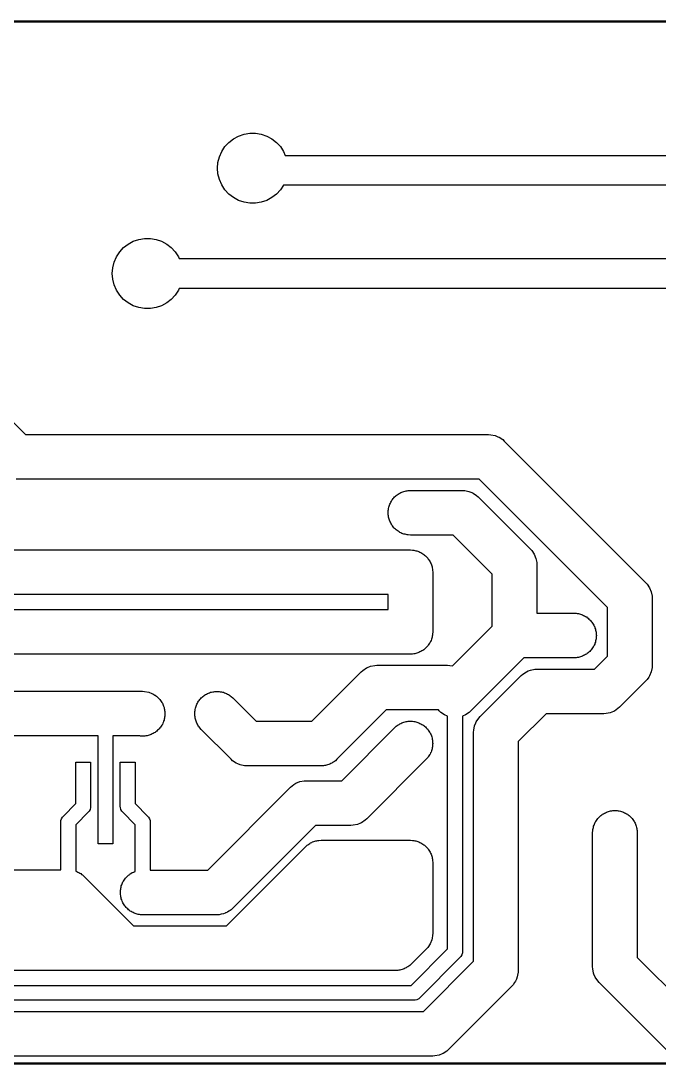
# Model space of a CAD drawing. Extents: x 95.2 to 193.7, y -111.1 to -66.6.
# Drawn here: x 144.5 to 171.75, y -111.15 to -66.65 of the extents above; entities that cross this region are included whole.
import ezdxf

# ---------------------------------------------------------------- set-up
doc = ezdxf.new("R2010")
doc.units = 0
doc.layers.add('BLACK', color=7, linetype='CONTINUOUS')

msp = doc.modelspace()

# ---------------------------------------------------------------- linework, layer by layer
at = {"layer": 'BLACK', "linetype": 'CONTINUOUS'}
for p, q in [((95.25, -66.65), (193.675, -66.65)), ((193.65, -66.7), (95.275, -66.7)), ((153.574834, -71.678994), (153.792713, -71.561084)), ((153.792713, -71.561084), (154.027028, -71.480644)), ((154.027028, -71.480644), (154.271387, -71.439867)), ((154.271387, -71.439867), (154.519125, -71.439867)), ((154.519125, -71.439867), (154.763484, -71.480644)), ((154.763484, -71.480644), (154.997799, -71.561084)), ((154.997799, -71.561084), (155.215678, -71.678994)), ((153.076045, -72.220823), (153.211545, -72.013425)), ((153.211545, -72.013425), (153.379334, -71.831158)), ((153.379334, -71.831158), (153.574834, -71.678994)), ((155.215678, -71.678994), (155.411178, -71.831158)), ((155.411178, -71.831158), (155.578967, -72.013425)), ((155.578967, -72.013425), (155.714467, -72.220823)), ((152.915714, -72.687852), (152.97653, -72.447695)), ((152.97653, -72.447695), (153.076045, -72.220823)), ((155.714467, -72.220823), (155.788675, -72.39)), ((155.788675, -72.39), (176.623467, -72.39)), ((152.895256, -72.934744), (152.915714, -72.687852)), ((152.915714, -73.181636), (152.895256, -72.934744)), ((152.97653, -73.421793), (152.915714, -73.181636)), ((153.076045, -73.648665), (152.97653, -73.421793)), ((153.211545, -73.856063), (153.076045, -73.648665)), ((153.379334, -74.03833), (153.211545, -73.856063)), ((155.578967, -73.856063), (155.411178, -74.03833)), ((155.707061, -73.66), (155.578967, -73.856063)), ((176.623467, -73.66), (155.707061, -73.66)), ((153.574834, -74.190494), (153.379334, -74.03833)), ((153.792713, -74.308404), (153.574834, -74.190494)), ((154.027028, -74.388844), (153.792713, -74.308404)), ((154.997799, -74.308404), (154.763484, -74.388844)), ((155.215678, -74.190494), (154.997799, -74.308404)), ((155.411178, -74.03833), (155.215678, -74.190494)), ((154.271387, -74.429621), (154.027028, -74.388844)), ((154.519125, -74.429621), (154.271387, -74.429621)), ((154.763484, -74.388844), (154.519125, -74.429621)), ((149.084706, -76.169122), (149.302585, -76.051212)), ((149.302585, -76.051212), (149.5369, -75.970772)), ((149.5369, -75.970772), (149.781259, -75.929995)), ((149.781259, -75.929995), (150.028997, -75.929995)), ((150.028997, -75.929995), (150.273356, -75.970772)), ((150.273356, -75.970772), (150.507671, -76.051212)), ((150.507671, -76.051212), (150.72555, -76.169122)), ((148.585917, -76.710951), (148.721417, -76.503553)), ((148.721417, -76.503553), (148.889206, -76.321286)), ((148.889206, -76.321286), (149.084706, -76.169122)), ((150.72555, -76.169122), (150.92105, -76.321286)), ((150.92105, -76.321286), (151.088839, -76.503553)), ((151.088839, -76.503553), (151.224339, -76.710951)), ((148.425586, -77.17798), (148.486402, -76.937823)), ((148.486402, -76.937823), (148.585917, -76.710951)), ((151.224339, -76.710951), (151.258957, -76.789872)), ((151.258957, -76.789872), (179.010852, -76.789872)), ((148.405128, -77.424872), (148.425586, -77.17798)), ((148.425586, -77.671764), (148.405128, -77.424872)), ((148.486402, -77.911921), (148.425586, -77.671764)), ((148.585917, -78.138793), (148.486402, -77.911921)), ((148.721417, -78.346191), (148.585917, -78.138793)), ((151.224339, -78.138793), (151.088839, -78.346191)), ((151.258957, -78.059872), (151.224339, -78.138793)), ((179.273878, -78.059872), (151.258957, -78.059872)), ((148.889206, -78.528458), (148.721417, -78.346191)), ((149.084706, -78.680622), (148.889206, -78.528458)), ((149.302585, -78.798532), (149.084706, -78.680622)), ((150.72555, -78.680622), (150.507671, -78.798532)), ((150.92105, -78.528458), (150.72555, -78.680622)), ((151.088839, -78.346191), (150.92105, -78.528458)), ((149.5369, -78.878972), (149.302585, -78.798532)), ((149.781259, -78.919749), (149.5369, -78.878972)), ((150.028997, -78.919749), (149.781259, -78.919749)), ((150.273356, -78.878972), (150.028997, -78.919749)), ((150.507671, -78.798532), (150.273356, -78.878972)), ((142.596019, -82.193981), (144.698288, -84.29625)), ((144.698288, -84.29625), (164.465, -84.29625)), ((164.465, -84.29625), (164.558361, -84.300837)), ((164.558361, -84.300837), (164.741496, -84.337264)), ((164.741496, -84.337264), (164.863478, -84.387791)), ((164.863478, -84.387791), (164.914006, -84.40872)), ((164.914006, -84.40872), (165.06926, -84.512458)), ((165.06926, -84.512458), (165.138519, -84.575231)), ((165.138519, -84.575231), (171.171019, -90.607731)), ((164.070462, -86.20125), (144.30375, -86.20125)), ((169.545, -91.675788), (164.070462, -86.20125)), ((160.682245, -86.78997), (160.725476, -86.772062)), ((160.725476, -86.772062), (160.766744, -86.750005)), ((160.766744, -86.750005), (160.811519, -86.736422)), ((160.811519, -86.736422), (160.854754, -86.718514)), ((160.854754, -86.718514), (160.900648, -86.709385)), ((160.900648, -86.709385), (160.945426, -86.695802)), ((160.945426, -86.695802), (160.991998, -86.691215)), ((160.991998, -86.691215), (161.037889, -86.682087)), ((161.037889, -86.682087), (161.13125, -86.6775)), ((161.13125, -86.6775), (163.35375, -86.6775)), ((163.35375, -86.6775), (163.447111, -86.682087)), ((163.447111, -86.682087), (163.630246, -86.718514)), ((163.630246, -86.718514), (163.752228, -86.769041)), ((163.752228, -86.769041), (163.802756, -86.78997)), ((160.273312, -87.224226), (160.29122, -87.180995)), ((160.29122, -87.180995), (160.317214, -87.14209)), ((160.317214, -87.14209), (160.339275, -87.100819)), ((160.339275, -87.100819), (160.368962, -87.064644)), ((160.368962, -87.064644), (160.394958, -87.02574)), ((160.394958, -87.02574), (160.428046, -86.992651)), ((160.428046, -86.992651), (160.457731, -86.956481)), ((160.457731, -86.956481), (160.493901, -86.926796)), ((160.493901, -86.926796), (160.52699, -86.893708)), ((160.52699, -86.893708), (160.565894, -86.867712)), ((160.565894, -86.867712), (160.602069, -86.838025)), ((160.602069, -86.838025), (160.64334, -86.815964)), ((160.64334, -86.815964), (160.682245, -86.78997)), ((163.802756, -86.78997), (163.95801, -86.893708)), ((163.95801, -86.893708), (164.027269, -86.956481)), ((164.027269, -86.956481), (166.249769, -89.178981)), ((160.17875, -87.63), (160.183337, -87.583427)), ((160.183337, -87.676572), (160.17875, -87.63)), ((160.183337, -87.536639), (160.192465, -87.490748)), ((160.183337, -87.583427), (160.183337, -87.536639)), ((160.192465, -87.490748), (160.197052, -87.444176)), ((160.197052, -87.444176), (160.210635, -87.399398)), ((160.210635, -87.399398), (160.219764, -87.353504)), ((160.219764, -87.353504), (160.237672, -87.310269)), ((160.237672, -87.310269), (160.251255, -87.265494)), ((160.251255, -87.265494), (160.273312, -87.224226)), ((160.183337, -87.723361), (160.183337, -87.676572)), ((160.192465, -87.769251), (160.183337, -87.723361)), ((160.197052, -87.815824), (160.192465, -87.769251)), ((160.210635, -87.860601), (160.197052, -87.815824)), ((160.219764, -87.906496), (160.210635, -87.860601)), ((160.237672, -87.94973), (160.219764, -87.906496)), ((160.251255, -87.994506), (160.237672, -87.94973)), ((160.273312, -88.035773), (160.251255, -87.994506)), ((160.29122, -88.079005), (160.273312, -88.035773)), ((160.317214, -88.117909), (160.29122, -88.079005)), ((160.339275, -88.159181), (160.317214, -88.117909)), ((160.368962, -88.195355), (160.339275, -88.159181)), ((160.394958, -88.23426), (160.368962, -88.195355)), ((160.428046, -88.267348), (160.394958, -88.23426)), ((160.457731, -88.303519), (160.428046, -88.267348)), ((160.493901, -88.333203), (160.457731, -88.303519)), ((160.52699, -88.366292), (160.493901, -88.333203)), ((160.565894, -88.392287), (160.52699, -88.366292)), ((160.602069, -88.421975), (160.565894, -88.392287)), ((160.64334, -88.444035), (160.602069, -88.421975)), ((160.682245, -88.47003), (160.64334, -88.444035)), ((160.725476, -88.487937), (160.682245, -88.47003)), ((160.766744, -88.509995), (160.725476, -88.487937)), ((160.811519, -88.523577), (160.766744, -88.509995)), ((160.854754, -88.541486), (160.811519, -88.523577)), ((160.900648, -88.550614), (160.854754, -88.541486)), ((160.945426, -88.564198), (160.900648, -88.550614)), ((160.991998, -88.568784), (160.945426, -88.564198)), ((161.037889, -88.577913), (160.991998, -88.568784)), ((161.13125, -88.5825), (161.037889, -88.577913)), ((162.959212, -88.5825), (161.13125, -88.5825)), ((164.62375, -90.247038), (162.959212, -88.5825)), ((140.570789, -89.2175), (161.13125, -89.2175)), ((161.13125, -89.2175), (161.224611, -89.222087)), ((161.224611, -89.222087), (161.270501, -89.231215)), ((161.270501, -89.231215), (161.317074, -89.235802)), ((161.317074, -89.235802), (161.361851, -89.249385)), ((161.361851, -89.249385), (161.407746, -89.258514)), ((161.407746, -89.258514), (161.45098, -89.276422)), ((161.45098, -89.276422), (161.495756, -89.290005)), ((161.495756, -89.290005), (161.537023, -89.312062)), ((161.537023, -89.312062), (161.580255, -89.32997)), ((161.580255, -89.32997), (161.619159, -89.355964)), ((161.619159, -89.355964), (161.660431, -89.378025)), ((161.660431, -89.378025), (161.696605, -89.407712)), ((161.696605, -89.407712), (161.73551, -89.433708)), ((161.73551, -89.433708), (161.768598, -89.466796)), ((166.249769, -89.178981), (166.312532, -89.24823)), ((166.312532, -89.24823), (166.312542, -89.24824)), ((166.312542, -89.24824), (166.414198, -89.400379)), ((166.414198, -89.400379), (166.41628, -89.403495)), ((166.41628, -89.403495), (166.487736, -89.576004)), ((161.768598, -89.466796), (161.804769, -89.496481)), ((161.804769, -89.496481), (161.834453, -89.532651)), ((161.834453, -89.532651), (161.867542, -89.56574)), ((161.867542, -89.56574), (161.893537, -89.604644)), ((161.893537, -89.604644), (161.923225, -89.640819)), ((161.923225, -89.640819), (161.945285, -89.68209)), ((161.945285, -89.68209), (161.97128, -89.720995)), ((161.97128, -89.720995), (161.989187, -89.764226)), ((161.989187, -89.764226), (162.011245, -89.805494)), ((162.011245, -89.805494), (162.024827, -89.850269)), ((162.024827, -89.850269), (162.042736, -89.893504)), ((166.487736, -89.576004), (166.524164, -89.75914)), ((166.524164, -89.75914), (166.524164, -89.759159)), ((166.524164, -89.759159), (166.52875, -89.8525)), ((166.52875, -89.8525), (166.52875, -91.91625)), ((162.042736, -89.893504), (162.051864, -89.939398)), ((162.051864, -89.939398), (162.065448, -89.984176)), ((162.065448, -89.984176), (162.070034, -90.030748)), ((162.070034, -90.030748), (162.079163, -90.076639)), ((162.079163, -90.076639), (162.08375, -90.17)), ((162.08375, -90.17), (162.08375, -92.71)), ((164.62375, -92.474211), (164.62375, -90.247038)), ((171.171019, -90.607731), (171.233792, -90.67699)), ((171.233792, -90.67699), (171.33753, -90.832244)), ((160.17875, -91.1225), (140.17625, -91.1225)), ((160.17875, -91.7575), (160.17875, -91.1225)), ((171.33753, -90.832244), (171.33753, -90.832245)), ((171.33753, -90.832245), (171.408986, -91.004754)), ((171.408986, -91.004754), (171.445413, -91.187889)), ((171.445413, -91.187889), (171.45, -91.28125)), ((171.45, -91.28125), (171.45, -94.13875)), ((139.3825, -91.7575), (160.17875, -91.7575)), ((166.52875, -91.91625), (168.11625, -91.91625)), ((168.11625, -91.91625), (168.209611, -91.920837)), ((168.209611, -91.920837), (168.255501, -91.929965)), ((168.255501, -91.929965), (168.302074, -91.934552)), ((168.302074, -91.934552), (168.346851, -91.948135)), ((168.346851, -91.948135), (168.392746, -91.957264)), ((168.392746, -91.957264), (168.43598, -91.975172)), ((168.43598, -91.975172), (168.480756, -91.988755)), ((168.480756, -91.988755), (168.522023, -92.010812)), ((168.522023, -92.010812), (168.565255, -92.02872)), ((168.565255, -92.02872), (168.604159, -92.054714)), ((168.604159, -92.054714), (168.645431, -92.076775)), ((168.645431, -92.076775), (168.681605, -92.106462)), ((168.681605, -92.106462), (168.72051, -92.132458)), ((169.545, -93.744212), (169.545, -91.675788)), ((162.93098, -94.166981), (164.62375, -92.474211)), ((168.72051, -92.132458), (168.753598, -92.165546)), ((168.753598, -92.165546), (168.789769, -92.195231)), ((168.789769, -92.195231), (168.819453, -92.231401)), ((168.819453, -92.231401), (168.852542, -92.26449)), ((168.852542, -92.26449), (168.878537, -92.303394)), ((168.878537, -92.303394), (168.908225, -92.339569)), ((168.908225, -92.339569), (168.930285, -92.38084)), ((168.930285, -92.38084), (168.95628, -92.419745)), ((168.95628, -92.419745), (168.974187, -92.462976)), ((168.974187, -92.462976), (168.996245, -92.504244)), ((168.996245, -92.504244), (169.009827, -92.549019)), ((169.009827, -92.549019), (169.027736, -92.592254)), ((162.042736, -92.986496), (162.024827, -93.02973)), ((162.051864, -92.940601), (162.042736, -92.986496)), ((162.065448, -92.895824), (162.051864, -92.940601)), ((162.070034, -92.849251), (162.065448, -92.895824)), ((162.079163, -92.803361), (162.070034, -92.849251)), ((162.08375, -92.71), (162.079163, -92.803361)), ((169.027736, -92.592254), (169.036864, -92.638148)), ((169.036864, -92.638148), (169.050448, -92.682926)), ((169.050448, -92.682926), (169.055034, -92.729498)), ((169.055034, -92.729498), (169.064163, -92.775389)), ((169.064163, -92.962111), (169.055034, -93.008001)), ((169.064163, -92.775389), (169.064163, -92.822177)), ((169.064163, -92.822177), (169.06875, -92.86875)), ((169.06875, -92.86875), (169.064163, -92.915322)), ((169.064163, -92.915322), (169.064163, -92.962111)), ((161.73551, -93.446292), (161.696605, -93.472287)), ((161.768598, -93.413203), (161.73551, -93.446292)), ((161.804769, -93.383519), (161.768598, -93.413203)), ((161.834453, -93.347348), (161.804769, -93.383519)), ((161.867542, -93.31426), (161.834453, -93.347348)), ((161.893537, -93.275355), (161.867542, -93.31426)), ((161.923225, -93.239181), (161.893537, -93.275355)), ((161.945285, -93.197909), (161.923225, -93.239181)), ((161.97128, -93.159005), (161.945285, -93.197909)), ((161.989187, -93.115773), (161.97128, -93.159005)), ((162.011245, -93.074506), (161.989187, -93.115773)), ((162.024827, -93.02973), (162.011245, -93.074506)), ((168.878537, -93.434105), (168.852542, -93.47301)), ((168.908225, -93.397931), (168.878537, -93.434105)), ((168.930285, -93.356659), (168.908225, -93.397931)), ((168.95628, -93.317755), (168.930285, -93.356659)), ((168.974187, -93.274523), (168.95628, -93.317755)), ((168.996245, -93.233256), (168.974187, -93.274523)), ((169.009827, -93.18848), (168.996245, -93.233256)), ((169.027736, -93.145246), (169.009827, -93.18848)), ((169.036864, -93.099351), (169.027736, -93.145246)), ((169.050448, -93.054574), (169.036864, -93.099351)), ((169.055034, -93.008001), (169.050448, -93.054574)), ((161.13125, -93.6625), (139.777038, -93.6625)), ((161.224611, -93.657913), (161.13125, -93.6625)), ((161.270501, -93.648784), (161.224611, -93.657913)), ((161.317074, -93.644198), (161.270501, -93.648784)), ((161.361851, -93.630614), (161.317074, -93.644198)), ((161.407746, -93.621486), (161.361851, -93.630614)), ((161.45098, -93.603577), (161.407746, -93.621486)), ((161.495756, -93.589995), (161.45098, -93.603577)), ((161.537023, -93.567937), (161.495756, -93.589995)), ((161.580255, -93.55003), (161.537023, -93.567937)), ((161.619159, -93.524035), (161.580255, -93.55003)), ((161.660431, -93.501975), (161.619159, -93.524035)), ((161.696605, -93.472287), (161.660431, -93.501975)), ((165.970789, -93.82125), (163.709769, -96.082269)), ((168.11625, -93.82125), (165.970789, -93.82125)), ((168.209611, -93.816663), (168.11625, -93.82125)), ((168.255501, -93.807534), (168.209611, -93.816663)), ((168.302074, -93.802948), (168.255501, -93.807534)), ((168.346851, -93.789364), (168.302074, -93.802948)), ((168.392746, -93.780236), (168.346851, -93.789364)), ((168.43598, -93.762327), (168.392746, -93.780236)), ((168.480756, -93.748745), (168.43598, -93.762327)), ((168.522023, -93.726687), (168.480756, -93.748745)), ((168.565255, -93.70878), (168.522023, -93.726687)), ((168.604159, -93.682785), (168.565255, -93.70878)), ((168.645431, -93.660725), (168.604159, -93.682785)), ((168.681605, -93.631037), (168.645431, -93.660725)), ((168.72051, -93.605042), (168.681605, -93.631037)), ((168.753598, -93.571953), (168.72051, -93.605042)), ((168.789769, -93.542269), (168.753598, -93.571953)), ((168.819453, -93.506098), (168.789769, -93.542269)), ((168.852542, -93.47301), (168.819453, -93.506098)), ((168.991712, -94.2975), (169.545, -93.744212)), ((159.09824, -94.354958), (159.253494, -94.25122)), ((159.253494, -94.25122), (159.304021, -94.230291)), ((159.304021, -94.230291), (159.426004, -94.179764)), ((159.426004, -94.179764), (159.609139, -94.143337)), ((159.609139, -94.143337), (159.7025, -94.13875)), ((159.7025, -94.13875), (162.71875, -94.13875)), ((162.71875, -94.13875), (162.812111, -94.143337)), ((162.812111, -94.143337), (162.93098, -94.166981)), ((166.1512, -94.380372), (166.252254, -94.338514)), ((166.252254, -94.338514), (166.435389, -94.302087)), ((166.435389, -94.302087), (166.52875, -94.2975)), ((166.52875, -94.2975), (168.991712, -94.2975)), ((171.445414, -94.232111), (171.408986, -94.415246)), ((171.45, -94.13875), (171.445414, -94.23209)), ((171.445414, -94.23209), (171.445414, -94.232111)), ((156.926712, -96.52), (159.028981, -94.417731)), ((159.028981, -94.417731), (159.09824, -94.354958)), ((164.108981, -96.322731), (165.85523, -94.576481)), ((165.85523, -94.576481), (165.92449, -94.513708)), ((165.92449, -94.513708), (166.079744, -94.40997)), ((166.079744, -94.40997), (166.1512, -94.380372)), ((171.233782, -94.743019), (171.171019, -94.812269)), ((171.233792, -94.74301), (171.233782, -94.743019)), ((171.301122, -94.642244), (171.233792, -94.74301)), ((171.33753, -94.587756), (171.301122, -94.642244)), ((171.408986, -94.415246), (171.33753, -94.587756)), ((171.171019, -94.812269), (170.059769, -95.923519)), ((143.1975, -95.245), (146.52625, -95.245)), ((146.52625, -95.245), (148.11375, -95.245)), ((148.11375, -95.245), (149.69125, -95.245)), ((149.69125, -95.245), (149.784611, -95.249587)), ((149.784611, -95.249587), (149.967746, -95.286014)), ((149.967746, -95.286014), (150.089728, -95.336541)), ((150.089728, -95.336541), (150.140256, -95.35747)), ((150.140256, -95.35747), (150.213985, -95.406734)), ((150.213985, -95.406734), (150.230431, -95.415525)), ((150.230431, -95.415525), (150.244846, -95.427355)), ((150.244846, -95.427355), (150.29551, -95.461208)), ((150.29551, -95.461208), (150.364769, -95.523981)), ((150.364769, -95.523981), (150.374769, -95.533981)), ((150.374769, -95.533981), (150.437542, -95.60324)), ((150.437542, -95.60324), (150.463538, -95.642145)), ((150.463538, -95.642145), (150.493225, -95.678319)), ((152.062216, -95.714587), (152.084275, -95.673319)), ((152.084275, -95.673319), (152.113961, -95.637145)), ((152.113961, -95.637145), (152.139958, -95.59824)), ((152.139958, -95.59824), (152.173046, -95.565151)), ((152.173046, -95.565151), (152.202731, -95.528981)), ((152.202731, -95.528981), (152.238901, -95.499296)), ((152.238901, -95.499296), (152.27199, -95.466208)), ((152.27199, -95.466208), (152.310895, -95.440211)), ((152.310895, -95.440211), (152.347069, -95.410525)), ((152.347069, -95.410525), (152.388337, -95.388466)), ((152.388337, -95.388466), (152.427244, -95.36247)), ((152.427244, -95.36247), (152.470476, -95.344562)), ((152.470476, -95.344562), (152.511744, -95.322505)), ((152.511744, -95.322505), (152.556525, -95.30892)), ((152.556525, -95.30892), (152.599754, -95.291015)), ((152.599754, -95.291015), (152.645641, -95.281887)), ((152.645641, -95.281887), (152.690426, -95.268302)), ((152.690426, -95.268302), (152.737, -95.263714)), ((152.737, -95.263714), (152.782889, -95.254587)), ((152.782889, -95.254587), (152.829677, -95.254587)), ((152.829677, -95.254587), (152.87625, -95.25)), ((152.87625, -95.25), (152.922823, -95.254587)), ((152.922823, -95.254587), (152.969611, -95.254587)), ((152.969611, -95.254587), (153.015499, -95.263714)), ((153.015499, -95.263714), (153.062074, -95.268302)), ((153.062074, -95.268302), (153.106858, -95.281887)), ((153.106858, -95.281887), (153.152746, -95.291015)), ((153.152746, -95.291015), (153.195974, -95.30892)), ((153.195974, -95.30892), (153.240756, -95.322505)), ((153.240756, -95.322505), (153.282023, -95.344562)), ((153.282023, -95.344562), (153.325256, -95.36247)), ((153.325256, -95.36247), (153.364162, -95.388466)), ((153.364162, -95.388466), (153.405431, -95.410525)), ((153.405431, -95.410525), (153.441604, -95.440211)), ((153.441604, -95.440211), (153.48051, -95.466208)), ((153.48051, -95.466208), (153.549769, -95.528981)), ((153.549769, -95.528981), (154.540788, -96.52)), ((150.493225, -95.678319), (150.515283, -95.719587)), ((150.515283, -95.719587), (150.54128, -95.758494)), ((150.54128, -95.758494), (150.559187, -95.801727)), ((150.559187, -95.801727), (150.581245, -95.842994)), ((150.581245, -95.842994), (150.594828, -95.887772)), ((150.594828, -95.887772), (150.612735, -95.931003)), ((150.612735, -95.931003), (150.621863, -95.976892)), ((150.621863, -95.976892), (150.635448, -96.021676)), ((150.635448, -96.021676), (150.640035, -96.06825)), ((150.640035, -96.06825), (150.649163, -96.114139)), ((150.649163, -96.114139), (150.649163, -96.160927)), ((151.928337, -96.109139), (151.937464, -96.06325)), ((151.928337, -96.155927), (151.928337, -96.109139)), ((151.937464, -96.06325), (151.942052, -96.016676)), ((151.942052, -96.016676), (151.955637, -95.971891)), ((151.955637, -95.971891), (151.964765, -95.926004)), ((151.964765, -95.926004), (151.98267, -95.882775)), ((151.98267, -95.882775), (151.996255, -95.837994)), ((151.996255, -95.837994), (152.018312, -95.796726)), ((152.018312, -95.796726), (152.03622, -95.753494)), ((152.03622, -95.753494), (152.062216, -95.714587)), ((160.097038, -96.04375), (157.994769, -98.146019)), ((162.324212, -96.04375), (160.097038, -96.04375)), ((162.362731, -96.082269), (162.324212, -96.04375)), ((162.43198, -96.145032), (162.362731, -96.082269)), ((163.709769, -96.082269), (163.64051, -96.145042)), ((169.801193, -96.104139), (169.662746, -96.161486)), ((169.835256, -96.09003), (169.801193, -96.104139)), ((169.99051, -95.986292), (169.835256, -96.09003)), ((170.059769, -95.923519), (169.99051, -95.986292)), ((150.594829, -96.527224), (150.581245, -96.572006)), ((150.612735, -96.483996), (150.594829, -96.527224)), ((150.621862, -96.438108), (150.612735, -96.483996)), ((150.635448, -96.393324), (150.621862, -96.438108)), ((150.640035, -96.346749), (150.635448, -96.393324)), ((150.649163, -96.300861), (150.640035, -96.346749)), ((150.649163, -96.160927), (150.65375, -96.2075)), ((150.65375, -96.2075), (150.649163, -96.254072)), ((150.649163, -96.254072), (150.649163, -96.300861)), ((151.92375, -96.2025), (151.928337, -96.155927)), ((151.928337, -96.249072), (151.92375, -96.2025)), ((151.928337, -96.295861), (151.928337, -96.249072)), ((151.937464, -96.341749), (151.928337, -96.295861)), ((151.942052, -96.388324), (151.937464, -96.341749)), ((151.955637, -96.433108), (151.942052, -96.388324)), ((151.964765, -96.478996), (151.955637, -96.433108)), ((151.98267, -96.522224), (151.964765, -96.478996)), ((151.996255, -96.567006), (151.98267, -96.522224)), ((154.540788, -96.52), (156.926712, -96.52)), ((160.811522, -96.578921), (160.854753, -96.561015)), ((160.854753, -96.561015), (160.900642, -96.551886)), ((160.900642, -96.551886), (160.945426, -96.538302)), ((160.945426, -96.538302), (160.992, -96.533714)), ((160.992, -96.533714), (161.037889, -96.524587)), ((161.037889, -96.524587), (161.084677, -96.524587)), ((161.084677, -96.524587), (161.13125, -96.52)), ((161.13125, -96.52), (161.177823, -96.524587)), ((161.177823, -96.524587), (161.22461, -96.524587)), ((161.22461, -96.524587), (161.270497, -96.533714)), ((161.270497, -96.533714), (161.317074, -96.538302)), ((161.317074, -96.538302), (161.361859, -96.551887)), ((161.361859, -96.551887), (161.407746, -96.561015)), ((161.407746, -96.561015), (161.450973, -96.57892)), ((162.43199, -96.145042), (162.43198, -96.145032)), ((162.587244, -96.24878), (162.43199, -96.145042)), ((162.71875, -96.303251), (162.587244, -96.24878)), ((162.71875, -106.230987), (162.71875, -96.303251)), ((163.485256, -96.24878), (163.35375, -96.303251)), ((163.35375, -96.303251), (163.35375, -106.3625)), ((163.64051, -96.145042), (163.485256, -96.24878)), ((163.923723, -96.592505), (163.94247, -96.547244)), ((163.94247, -96.547244), (164.046208, -96.39199)), ((164.046208, -96.39199), (164.108981, -96.322731)), ((166.923289, -96.2025), (165.735, -97.390788)), ((169.38625, -96.2025), (166.923289, -96.2025)), ((169.479611, -96.197913), (169.38625, -96.2025)), ((169.662746, -96.161486), (169.479611, -96.197913)), ((150.230431, -96.999475), (150.189161, -97.021533)), ((150.266607, -96.969785), (150.230431, -96.999475)), ((150.305509, -96.943792), (150.266607, -96.969785)), ((150.338592, -96.910708), (150.305509, -96.943792)), ((150.374769, -96.881019), (150.338592, -96.910708)), ((150.404458, -96.844842), (150.374769, -96.881019)), ((150.437542, -96.811759), (150.404458, -96.844842)), ((150.463535, -96.772857), (150.437542, -96.811759)), ((150.493225, -96.736681), (150.463535, -96.772857)), ((150.515283, -96.695411), (150.493225, -96.736681)), ((150.54128, -96.656506), (150.515283, -96.695411)), ((150.559187, -96.613273), (150.54128, -96.656506)), ((150.581245, -96.572006), (150.559187, -96.613273)), ((152.018312, -96.608273), (151.996255, -96.567006)), ((152.03622, -96.651506), (152.018312, -96.608273)), ((152.062216, -96.690412), (152.03622, -96.651506)), ((152.084275, -96.731681), (152.062216, -96.690412)), ((152.113961, -96.767854), (152.084275, -96.731681)), ((152.139958, -96.80676), (152.113961, -96.767854)), ((152.202731, -96.876019), (152.139958, -96.80676)), ((153.472731, -98.146019), (152.202731, -96.876019)), ((158.196712, -99.06), (160.45773, -96.798981)), ((160.45773, -96.798981), (160.52699, -96.736208)), ((160.52699, -96.736208), (160.565895, -96.710211)), ((160.565895, -96.710211), (160.602069, -96.680525)), ((160.602069, -96.680525), (160.643337, -96.658466)), ((160.643337, -96.658466), (160.682244, -96.63247)), ((160.682244, -96.63247), (160.725477, -96.614562)), ((160.725477, -96.614562), (160.766744, -96.592505)), ((160.766744, -96.592505), (160.811522, -96.578921)), ((161.450973, -96.57892), (161.495756, -96.592505)), ((161.495756, -96.592505), (161.537025, -96.614564)), ((161.537025, -96.614564), (161.580255, -96.63247)), ((161.580255, -96.63247), (161.619157, -96.658464)), ((161.619157, -96.658464), (161.660431, -96.680525)), ((161.660431, -96.680525), (161.696608, -96.710215)), ((161.696608, -96.710215), (161.735509, -96.736208)), ((161.735509, -96.736208), (161.768592, -96.769291)), ((161.768592, -96.769291), (161.804769, -96.798981)), ((161.804769, -96.798981), (161.834458, -96.835157)), ((161.834458, -96.835157), (161.867542, -96.868241)), ((161.867542, -96.868241), (161.893534, -96.907141)), ((161.893534, -96.907141), (161.923225, -96.943319)), ((161.923225, -96.943319), (161.945285, -96.984592)), ((161.945285, -96.984592), (161.97128, -97.023495)), ((163.83, -96.99625), (163.834587, -96.902889)), ((163.83, -106.761712), (163.83, -96.99625)), ((163.834587, -96.902889), (163.871014, -96.719754)), ((163.871014, -96.719754), (163.923723, -96.592505)), ((146.52625, -97.15), (143.287937, -97.15)), ((147.79625, -97.15), (146.52625, -97.15)), ((147.79625, -100.48925), (147.79625, -97.15)), ((149.580676, -97.15), (148.43125, -97.15)), ((148.43125, -97.15), (148.43125, -100.48925)), ((149.607889, -97.155413), (149.580676, -97.15)), ((149.654677, -97.155413), (149.607889, -97.155413)), ((149.70125, -97.16), (149.654677, -97.155413)), ((149.747823, -97.155413), (149.70125, -97.16)), ((149.794611, -97.155413), (149.747823, -97.155413)), ((149.840499, -97.146285), (149.794611, -97.155413)), ((149.887074, -97.141698), (149.840499, -97.146285)), ((149.931858, -97.128112), (149.887074, -97.141698)), ((149.977746, -97.118985), (149.931858, -97.128112)), ((150.020974, -97.101079), (149.977746, -97.118985)), ((150.065756, -97.087495), (150.020974, -97.101079)), ((150.107023, -97.065437), (150.065756, -97.087495)), ((150.150256, -97.04753), (150.107023, -97.065437)), ((150.189161, -97.021533), (150.150256, -97.04753)), ((161.97128, -97.023495), (161.989185, -97.066724)), ((161.989185, -97.066724), (162.011245, -97.107994)), ((162.011245, -97.107994), (162.024829, -97.152776)), ((162.024829, -97.152776), (162.042735, -97.196004)), ((162.042735, -97.196004), (162.051862, -97.24189)), ((162.051862, -97.24189), (162.065448, -97.286676)), ((162.065448, -97.286676), (162.070035, -97.333252)), ((162.070035, -97.333252), (162.079163, -97.37914)), ((162.079163, -97.37914), (162.079163, -97.425927)), ((162.079163, -97.425927), (162.08375, -97.4725)), ((165.735, -97.390788), (165.735, -107.15625)), ((161.989187, -97.878272), (161.97128, -97.921506)), ((162.011245, -97.837006), (161.989187, -97.878272)), ((162.024828, -97.792227), (162.011245, -97.837006)), ((162.042735, -97.748997), (162.024828, -97.792227)), ((162.051863, -97.703107), (162.042735, -97.748997)), ((162.065448, -97.658324), (162.051863, -97.703107)), ((162.070035, -97.611749), (162.065448, -97.658324)), ((162.079163, -97.565861), (162.070035, -97.611749)), ((162.08375, -97.4725), (162.079163, -97.519072)), ((162.079163, -97.519072), (162.079163, -97.565861)), ((146.846251, -99.53575), (146.846251, -98.26575)), ((146.846251, -98.26575), (147.481251, -98.26575)), ((147.481251, -98.26575), (147.481251, -98.90075)), ((148.746249, -99.53575), (148.746249, -98.26575)), ((148.746249, -98.26575), (149.381249, -98.26575)), ((149.381249, -98.26575), (149.381249, -98.90075)), ((153.54199, -98.208792), (153.472731, -98.146019)), ((153.697244, -98.31253), (153.54199, -98.208792)), ((153.7687, -98.342127), (153.697244, -98.31253)), ((153.869754, -98.383986), (153.7687, -98.342127)), ((157.727023, -98.330437), (157.685756, -98.352495)), ((157.770256, -98.31253), (157.727023, -98.330437)), ((157.809162, -98.286533), (157.770256, -98.31253)), ((157.850431, -98.264475), (157.809162, -98.286533)), ((157.886604, -98.234788), (157.850431, -98.264475)), ((157.92551, -98.208792), (157.886604, -98.234788)), ((157.994769, -98.146019), (157.92551, -98.208792)), ((161.804769, -98.14602), (159.264769, -100.686019)), ((161.867542, -98.07676), (161.804769, -98.14602)), ((161.893538, -98.037854), (161.867542, -98.07676)), ((161.923225, -98.001681), (161.893538, -98.037854)), ((161.945283, -97.960412), (161.923225, -98.001681)), ((161.97128, -97.921506), (161.945283, -97.960412)), ((154.052889, -98.420413), (153.869754, -98.383986)), ((154.14625, -98.425), (154.052889, -98.420413)), ((157.32125, -98.425), (154.14625, -98.425)), ((157.414611, -98.420413), (157.32125, -98.425)), ((157.460501, -98.411284), (157.414611, -98.420413)), ((157.507074, -98.406698), (157.460501, -98.411284)), ((157.551851, -98.393114), (157.507074, -98.406698)), ((157.597746, -98.383986), (157.551851, -98.393114)), ((157.64098, -98.366077), (157.597746, -98.383986)), ((157.685756, -98.352495), (157.64098, -98.366077)), ((147.481251, -98.90075), (147.481251, -100.168749)), ((149.381249, -98.90075), (149.381249, -100.037236)), ((156.08199, -99.276208), (156.159617, -99.224339)), ((156.159617, -99.224339), (156.237244, -99.17247)), ((156.237244, -99.17247), (156.409754, -99.101014)), ((156.409754, -99.101014), (156.59289, -99.064586)), ((156.59289, -99.064586), (156.592909, -99.064586)), ((156.592909, -99.064586), (156.68625, -99.06)), ((156.68625, -99.06), (158.196712, -99.06)), ((146.846251, -100.037236), (146.846251, -99.53575)), ((148.746249, -100.168749), (148.746249, -99.53575)), ((152.481712, -102.87), (156.012731, -99.338981)), ((156.012731, -99.338981), (156.08198, -99.276217)), ((156.08198, -99.276217), (156.08199, -99.276208)), ((146.301744, -100.581744), (146.846251, -100.037236)), ((149.381249, -100.037236), (149.925757, -100.581744)), ((147.388258, -100.393255), (146.84375, -100.937762)), ((147.415641, -100.362031), (147.388258, -100.393255)), ((147.457083, -100.290251), (147.415641, -100.362031)), ((147.478535, -100.210191), (147.457083, -100.290251)), ((147.481251, -100.168749), (147.478535, -100.210191)), ((147.79625, -101.75925), (147.79625, -100.48925)), ((148.43125, -100.48925), (148.43125, -101.75925)), ((148.748965, -100.210191), (148.746249, -100.168749)), ((148.770417, -100.290251), (148.748965, -100.210191)), ((148.811859, -100.362031), (148.770417, -100.290251)), ((148.839243, -100.393255), (148.811859, -100.362031)), ((149.38375, -100.937762), (148.839243, -100.393255)), ((169.225151, -100.579296), (169.25824, -100.546208)), ((169.25824, -100.546208), (169.297144, -100.520212)), ((169.297144, -100.520212), (169.333319, -100.490525)), ((169.333319, -100.490525), (169.37459, -100.468464)), ((169.37459, -100.468464), (169.413495, -100.44247)), ((169.413495, -100.44247), (169.456726, -100.424562)), ((169.456726, -100.424562), (169.497994, -100.402505)), ((169.497994, -100.402505), (169.542769, -100.388922)), ((169.542769, -100.388922), (169.586004, -100.371014)), ((169.586004, -100.371014), (169.631898, -100.361885)), ((169.631898, -100.361885), (169.676676, -100.348302)), ((169.676676, -100.348302), (169.723248, -100.343715)), ((169.723248, -100.343715), (169.769139, -100.334587)), ((169.769139, -100.334587), (169.815927, -100.334587)), ((169.815927, -100.334587), (169.8625, -100.33)), ((169.8625, -100.33), (169.909073, -100.334587)), ((169.909073, -100.334587), (169.955861, -100.334587)), ((169.955861, -100.334587), (170.001751, -100.343715)), ((170.001751, -100.343715), (170.048324, -100.348302)), ((170.048324, -100.348302), (170.093101, -100.361885)), ((170.093101, -100.361885), (170.138996, -100.371014)), ((170.138996, -100.371014), (170.18223, -100.388922)), ((170.18223, -100.388922), (170.227006, -100.402505)), ((170.227006, -100.402505), (170.268273, -100.424562)), ((170.268273, -100.424562), (170.311505, -100.44247)), ((170.311505, -100.44247), (170.350409, -100.468464)), ((170.350409, -100.468464), (170.391681, -100.490525)), ((170.391681, -100.490525), (170.427855, -100.520212)), ((170.427855, -100.520212), (170.46676, -100.546208)), ((170.46676, -100.546208), (170.499848, -100.579296)), ((146.20875, -100.80625), (146.211466, -100.764808)), ((146.20875, -102.865), (146.20875, -100.80625)), ((146.211466, -100.764808), (146.232918, -100.684748)), ((146.232918, -100.684748), (146.27436, -100.612968)), ((146.27436, -100.612968), (146.301744, -100.581744)), ((146.84375, -100.937762), (146.84375, -102.922998)), ((149.38375, -102.930069), (149.38375, -100.937762)), ((149.925757, -100.581744), (149.95314, -100.612968)), ((149.95314, -100.612968), (149.994582, -100.684748)), ((149.994582, -100.684748), (150.016034, -100.764808)), ((150.016034, -100.764808), (150.01875, -100.80625)), ((150.01875, -100.80625), (150.01875, -102.87)), ((157.080788, -100.965), (153.549769, -104.496019)), ((158.59125, -100.965), (157.080788, -100.965)), ((158.684611, -100.960413), (158.59125, -100.965)), ((158.867746, -100.923986), (158.684611, -100.960413)), ((158.994122, -100.871639), (158.867746, -100.923986)), ((159.040256, -100.85253), (158.994122, -100.871639)), ((159.19551, -100.748792), (159.040256, -100.85253)), ((159.264769, -100.686019), (159.19551, -100.748792)), ((168.941885, -101.051898), (168.951014, -101.006004)), ((168.951014, -101.006004), (168.968922, -100.962769)), ((168.968922, -100.962769), (168.982505, -100.917994)), ((168.982505, -100.917994), (169.004562, -100.876726)), ((169.004562, -100.876726), (169.02247, -100.833495)), ((169.02247, -100.833495), (169.048464, -100.79459)), ((169.048464, -100.79459), (169.070525, -100.753319)), ((169.070525, -100.753319), (169.100212, -100.717144)), ((169.100212, -100.717144), (169.126208, -100.67824)), ((169.126208, -100.67824), (169.159296, -100.645151)), ((169.159296, -100.645151), (169.188981, -100.608981)), ((169.188981, -100.608981), (169.225151, -100.579296)), ((170.499848, -100.579296), (170.536019, -100.608981)), ((170.536019, -100.608981), (170.565703, -100.645151)), ((170.565703, -100.645151), (170.598792, -100.67824)), ((170.598792, -100.67824), (170.624787, -100.717144)), ((170.624787, -100.717144), (170.654475, -100.753319)), ((170.654475, -100.753319), (170.676535, -100.79459)), ((170.676535, -100.79459), (170.70253, -100.833495)), ((170.70253, -100.833495), (170.720437, -100.876726)), ((170.720437, -100.876726), (170.742495, -100.917994)), ((170.742495, -100.917994), (170.756077, -100.962769)), ((170.756077, -100.962769), (170.773986, -101.006004)), ((170.773986, -101.006004), (170.783114, -101.051898)), ((168.91, -101.2825), (168.914587, -101.189139)), ((168.91, -106.9975), (168.91, -101.2825)), ((168.914587, -101.189139), (168.923715, -101.143248)), ((168.923715, -101.143248), (168.928302, -101.096676)), ((168.928302, -101.096676), (168.941885, -101.051898)), ((170.783114, -101.051898), (170.796698, -101.096676)), ((170.796698, -101.096676), (170.801284, -101.143248)), ((170.801284, -101.143248), (170.810413, -101.189139)), ((170.810413, -101.189139), (170.815, -101.2825)), ((170.815, -101.2825), (170.815, -106.602962)), ((148.43125, -101.75925), (147.79625, -101.75925)), ((153.275462, -105.25125), (156.647731, -101.878981)), ((156.647731, -101.878981), (156.71699, -101.816208)), ((156.71699, -101.816208), (156.755895, -101.790211)), ((156.755895, -101.790211), (156.792069, -101.760525)), ((156.792069, -101.760525), (156.833337, -101.738466)), ((156.833337, -101.738466), (156.872244, -101.71247)), ((156.872244, -101.71247), (156.915477, -101.694562)), ((156.915477, -101.694562), (156.956744, -101.672505)), ((156.956744, -101.672505), (157.001519, -101.658922)), ((157.001519, -101.658922), (157.044754, -101.641014)), ((157.044754, -101.641014), (157.090648, -101.631885)), ((157.090648, -101.631885), (157.135426, -101.618302)), ((157.135426, -101.618302), (157.181998, -101.613715)), ((157.181998, -101.613715), (157.227889, -101.604587)), ((157.227889, -101.604587), (157.32125, -101.6)), ((157.32125, -101.6), (161.13125, -101.6)), ((161.13125, -101.6), (161.224611, -101.604587)), ((161.224611, -101.604587), (161.270501, -101.613715)), ((161.270501, -101.613715), (161.317074, -101.618302)), ((161.317074, -101.618302), (161.361851, -101.631885)), ((161.361851, -101.631885), (161.407746, -101.641014)), ((161.407746, -101.641014), (161.45098, -101.658922)), ((161.45098, -101.658922), (161.495756, -101.672505)), ((161.495756, -101.672505), (161.537023, -101.694562)), ((161.537023, -101.694562), (161.580255, -101.71247)), ((161.580255, -101.71247), (161.619159, -101.738464)), ((161.619159, -101.738464), (161.660431, -101.760525)), ((161.660431, -101.760525), (161.696605, -101.790212)), ((161.696605, -101.790212), (161.73551, -101.816208)), ((161.73551, -101.816208), (161.768598, -101.849296)), ((161.768598, -101.849296), (161.804769, -101.878981)), ((161.804769, -101.878981), (161.834453, -101.915151)), ((161.834453, -101.915151), (161.867542, -101.94824)), ((161.867542, -101.94824), (161.893537, -101.987144)), ((161.893537, -101.987144), (161.923225, -102.023319)), ((161.923225, -102.023319), (161.945285, -102.06459)), ((161.945285, -102.06459), (161.97128, -102.103495)), ((161.97128, -102.103495), (161.989187, -102.146726)), ((161.989187, -102.146726), (162.011245, -102.187994)), ((162.011245, -102.187994), (162.024827, -102.232769)), ((162.024827, -102.232769), (162.042736, -102.276004)), ((162.042736, -102.276004), (162.051864, -102.321898)), ((162.051864, -102.321898), (162.065448, -102.366676)), ((162.065448, -102.366676), (162.070034, -102.413248)), ((162.070034, -102.413248), (162.079163, -102.459139)), ((162.079163, -102.459139), (162.08375, -102.5525)), ((162.08375, -102.5525), (162.08375, -105.56875)), ((144.145, -102.865), (146.20875, -102.865)), ((146.84375, -102.922998), (146.84598, -102.923922)), ((146.84598, -102.923922), (146.890756, -102.937505)), ((146.890756, -102.937505), (146.932023, -102.959562)), ((146.932023, -102.959562), (146.975256, -102.97747)), ((146.975256, -102.97747), (147.014162, -103.003466)), ((147.014162, -103.003466), (147.055431, -103.025525)), ((147.055431, -103.025525), (147.091604, -103.055211)), ((147.091604, -103.055211), (147.13051, -103.081208)), ((147.13051, -103.081208), (147.199769, -103.143981)), ((147.199769, -103.143981), (149.307038, -105.25125)), ((148.938961, -103.262145), (148.964958, -103.22324)), ((148.964958, -103.22324), (149.027731, -103.153981)), ((149.027731, -103.153981), (149.032731, -103.148981)), ((149.032731, -103.148981), (149.10199, -103.086208)), ((149.10199, -103.086208), (149.146774, -103.056283)), ((149.146774, -103.056283), (149.172069, -103.035525)), ((149.172069, -103.035525), (149.200925, -103.0201)), ((149.200925, -103.0201), (149.257244, -102.98247)), ((149.257244, -102.98247), (149.307771, -102.961541)), ((149.307771, -102.961541), (149.319824, -102.956548)), ((149.319824, -102.956548), (149.336744, -102.947505)), ((149.336744, -102.947505), (149.355101, -102.941936)), ((149.355101, -102.941936), (149.38375, -102.930069)), ((150.01875, -102.87), (152.481712, -102.87)), ((148.762464, -103.68825), (148.767052, -103.641676)), ((148.767052, -103.641676), (148.780637, -103.596891)), ((148.780637, -103.596891), (148.789765, -103.551004)), ((148.789765, -103.551004), (148.80767, -103.507775)), ((148.80767, -103.507775), (148.821255, -103.462994)), ((148.821255, -103.462994), (148.843312, -103.421726)), ((148.843312, -103.421726), (148.86122, -103.378494)), ((148.86122, -103.378494), (148.887216, -103.339587)), ((148.887216, -103.339587), (148.909275, -103.298319)), ((148.909275, -103.298319), (148.938961, -103.262145)), ((148.74875, -103.8275), (148.753337, -103.780927)), ((148.753337, -103.874072), (148.74875, -103.8275)), ((148.753337, -103.734139), (148.762464, -103.68825)), ((148.753337, -103.780927), (148.753337, -103.734139)), ((148.753337, -103.920861), (148.753337, -103.874072)), ((148.762464, -103.966749), (148.753337, -103.920861)), ((148.767052, -104.013324), (148.762464, -103.966749)), ((148.780637, -104.058108), (148.767052, -104.013324)), ((148.789765, -104.103996), (148.780637, -104.058108)), ((148.80767, -104.147224), (148.789765, -104.103996)), ((148.821255, -104.192006), (148.80767, -104.147224)), ((148.843312, -104.233273), (148.821255, -104.192006)), ((148.86122, -104.276506), (148.843312, -104.233273)), ((148.887216, -104.315412), (148.86122, -104.276506)), ((148.909275, -104.356681), (148.887216, -104.315412)), ((148.938961, -104.392854), (148.909275, -104.356681)), ((148.964958, -104.43176), (148.938961, -104.392854)), ((148.998046, -104.464848), (148.964958, -104.43176)), ((149.027731, -104.501019), (148.998046, -104.464848)), ((149.063901, -104.530703), (149.027731, -104.501019)), ((149.09699, -104.563792), (149.063901, -104.530703)), ((149.135895, -104.589788), (149.09699, -104.563792)), ((153.47551, -104.563792), (153.430725, -104.593716)), ((153.544769, -104.501019), (153.47551, -104.563792)), ((153.549769, -104.496019), (153.544769, -104.501019)), ((149.172069, -104.619475), (149.135895, -104.589788)), ((149.213337, -104.641533), (149.172069, -104.619475)), ((149.252244, -104.66753), (149.213337, -104.641533)), ((149.295476, -104.685437), (149.252244, -104.66753)), ((149.336744, -104.707495), (149.295476, -104.685437)), ((149.381525, -104.721079), (149.336744, -104.707495)), ((149.424754, -104.738985), (149.381525, -104.721079)), ((149.470641, -104.748112), (149.424754, -104.738985)), ((149.515426, -104.761698), (149.470641, -104.748112)), ((149.562, -104.766285), (149.515426, -104.761698)), ((149.607889, -104.775413), (149.562, -104.766285)), ((149.654677, -104.775413), (149.607889, -104.775413)), ((149.70125, -104.78), (149.654677, -104.775413)), ((149.747823, -104.775413), (149.70125, -104.78)), ((149.794611, -104.775413), (149.747823, -104.775413)), ((149.796687, -104.775), (149.794611, -104.775413)), ((152.775813, -104.775), (149.796687, -104.775)), ((152.777889, -104.775413), (152.775813, -104.775)), ((152.964611, -104.775413), (152.777889, -104.775413)), ((153.055385, -104.757356), (152.964611, -104.775413)), ((153.062074, -104.756698), (153.055385, -104.757356)), ((153.068505, -104.754746), (153.062074, -104.756698)), ((153.147746, -104.738985), (153.068505, -104.754746)), ((153.222395, -104.708064), (153.147746, -104.738985)), ((153.240756, -104.702495), (153.222395, -104.708064)), ((153.257676, -104.693451), (153.240756, -104.702495)), ((153.320256, -104.66753), (153.257676, -104.693451)), ((153.376574, -104.629899), (153.320256, -104.66753)), ((153.405431, -104.614475), (153.376574, -104.629899)), ((153.430725, -104.593716), (153.405431, -104.614475)), ((149.307038, -105.25125), (153.275462, -105.25125)), ((162.042736, -105.845246), (161.97128, -106.017755)), ((162.056951, -105.77378), (162.042736, -105.845246)), ((162.079164, -105.66211), (162.056951, -105.77378)), ((162.08375, -105.56875), (162.079164, -105.66209)), ((162.079164, -105.66209), (162.079164, -105.66211)), ((161.158488, -107.79125), (162.71875, -106.230987)), ((161.804769, -106.242269), (161.169769, -106.877269)), ((161.867532, -106.173019), (161.804769, -106.242269)), ((161.867542, -106.17301), (161.867532, -106.173019)), ((161.97128, -106.017755), (161.867542, -106.17301)), ((163.260756, -106.587007), (161.514506, -108.333256)), ((161.689212, -108.9025), (163.83, -106.761712)), ((163.28814, -106.555782), (163.260756, -106.587007)), ((163.329582, -106.484002), (163.28814, -106.555782)), ((163.351034, -106.403942), (163.329582, -106.484002)), ((163.35375, -106.3625), (163.351034, -106.403942)), ((170.815, -106.602962), (173.114538, -108.9025)), ((148.9125, -107.15625), (140.81125, -107.15625)), ((153.67, -107.15625), (148.9125, -107.15625)), ((157.95625, -107.15625), (153.67, -107.15625)), ((160.49625, -107.15625), (157.95625, -107.15625)), ((160.589611, -107.151663), (160.49625, -107.15625)), ((160.635501, -107.142534), (160.589611, -107.151663)), ((160.682074, -107.137948), (160.635501, -107.142534)), ((160.726851, -107.124364), (160.682074, -107.137948)), ((160.772746, -107.115236), (160.726851, -107.124364)), ((160.81598, -107.097327), (160.772746, -107.115236)), ((160.860756, -107.083745), (160.81598, -107.097327)), ((160.902023, -107.061687), (160.860756, -107.083745)), ((160.945256, -107.04378), (160.902023, -107.061687)), ((160.984162, -107.017783), (160.945256, -107.04378)), ((161.025431, -106.995725), (160.984162, -107.017783)), ((161.061604, -106.966038), (161.025431, -106.995725)), ((161.10051, -106.940042), (161.061604, -106.966038)), ((161.169769, -106.877269), (161.10051, -106.940042)), ((165.735, -107.15625), (165.730414, -107.24959)), ((168.914587, -107.090861), (168.91, -106.9975)), ((168.951014, -107.273996), (168.914587, -107.090861)), ((165.578588, -107.671019), (165.518792, -107.76051)), ((165.62253, -107.605256), (165.578588, -107.671019)), ((165.657531, -107.520756), (165.62253, -107.605256)), ((165.693986, -107.432746), (165.657531, -107.520756)), ((165.722214, -107.290832), (165.693986, -107.432746)), ((165.730414, -107.249611), (165.722214, -107.290832)), ((165.730414, -107.24959), (165.730414, -107.249611)), ((168.966874, -107.312284), (168.951014, -107.273996)), ((169.02247, -107.446506), (168.966874, -107.312284)), ((169.126208, -107.60176), (169.02247, -107.446506)), ((169.188981, -107.671019), (169.126208, -107.60176)), ((172.046481, -110.528519), (169.188981, -107.671019)), ((107.287763, -107.79125), (161.158488, -107.79125)), ((165.456019, -107.829769), (162.757269, -110.528519)), ((165.518782, -107.760519), (165.456019, -107.829769)), ((165.518792, -107.76051), (165.518782, -107.760519)), ((161.29, -108.42625), (107.15625, -108.42625)), ((161.331442, -108.423534), (161.29, -108.42625)), ((161.411502, -108.402082), (161.331442, -108.423534)), ((161.483282, -108.36064), (161.411502, -108.402082)), ((161.514506, -108.333256), (161.483282, -108.36064)), ((104.534538, -108.9025), (161.689212, -108.9025)), ((162.177111, -110.802913), (162.08375, -110.8075)), ((162.360246, -110.766486), (162.177111, -110.802913)), ((162.482228, -110.715958), (162.360246, -110.766486)), ((162.532756, -110.69503), (162.482228, -110.715958)), ((162.68801, -110.591292), (162.532756, -110.69503)), ((162.757269, -110.528519), (162.68801, -110.591292)), ((193.675, -111.15), (95.25, -111.15)), ((95.275, -111.1), (193.65, -111.1)), ((162.08375, -110.8075), (104.14, -110.8075))]:
    msp.add_line(p, q, dxfattribs=at)

doc.saveas('drawing.dxf')
